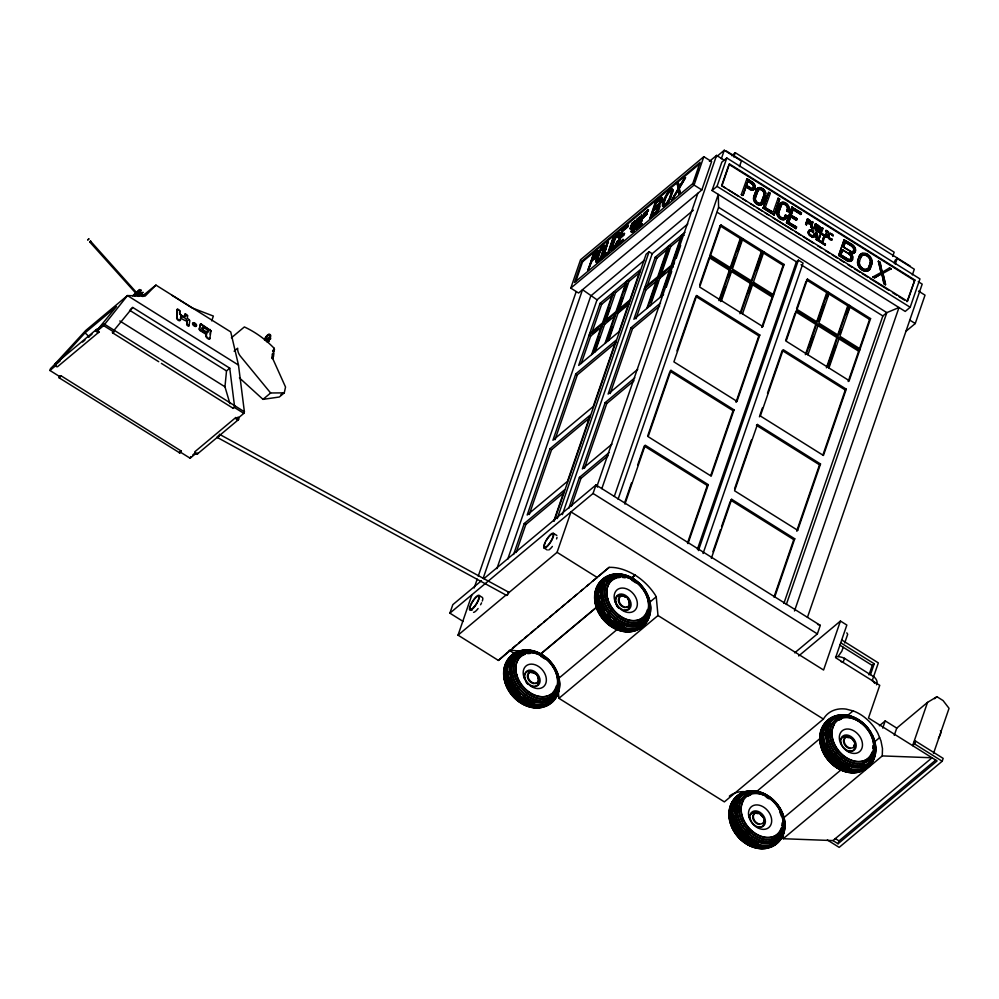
<?xml version="1.0" encoding="UTF-8"?>
<svg xmlns="http://www.w3.org/2000/svg" width="999" height="999" viewBox="0 0 999 999"><rect width="100%" height="100%" fill="white"/><g stroke="black" fill="none" stroke-linecap="round" stroke-linejoin="round"><path stroke-width="1.5" d="M210.252 334.278L210.314 330.544M210.976 330.756L200.649 323.651L199.276 329.195A1.486 0.699 40.8 0 0 200.125 330.569L206.081 334.328L206.056 336.513A2.348 1.099 40.8 0 0 207.817 338.636A2.348 1.099 40.8 0 0 209.765 338.836L210.976 330.756L210.564 331.231M819.305 230.544L817.157 228.359L816.47 230.344L818.905 231.219M180.931 316.795L180.17 320.254A2.135 1.011 40.8 0 1 178.322 320.329A2.135 1.011 40.8 0 1 176.686 318.094L177.298 309.265A1.823 0.862 40.8 0 1 179.857 310.876C177.697 314.061 186.463 320.005 185.065 314.136A1.773 0.837 40.8 0 1 186.376 314.435A1.773 0.837 40.8 0 1 187.575 315.709L187.362 318.269L189.86 320.542L188.961 325.761A1.399 0.662 40.8 0 1 187.75 325.811A1.399 0.662 40.8 0 1 186.688 324.338L187.013 321.328C186.838 315.459 172.54 315.459 187.013 321.328M180.582 319.78A2.135 1.011 40.8 0 1 178.734 319.855A2.135 1.011 40.8 0 1 177.098 317.62L177.298 309.265M811.5 226.099L811.737 227.385L813.486 228.134M798.676 655.956L840.434 621.041L846.84 625.049L835.589 657.704L879.744 685.339L868.493 717.994L937.087 760.938L838.049 843.755L832.979 840.584L783.228 838.723L783.391 832.866M783.228 838.723L882.267 755.918L882.479 748.588L880.968 740.883L877.821 733.229A36.563 26.873 50.1 0 0 853.496 711.013L846.178 709.115A36.563 26.873 50.1 0 0 823.413 719.068L724.362 801.885L558.941 698.326L558.141 689.685M808.154 232.717L808.328 231.955M809.178 232.342L809.627 234.64L811.65 235.564M112.45 332.742C113.474 334.84 115.647 326.948 113.561 331.805L112.45 332.742L158.729 361.713M144.068 294.817A67.807 2.198 -41.9 0 1 146.154 293.057L148.127 291.421A67.807 2.198 -41.9 0 1 155.956 285.115L230.732 331.918L238.486 365.072L244.38 411.763L243.831 413.361L233.903 407.142C230.582 410.589 236.351 406.331 234.453 405.544L229.733 368.156L132.767 307.455L130.632 309.29M229.945 403.696L224.962 386.8L226.523 370.916L229.733 368.156M184.815 316.546L184.353 317.058L185.065 314.136M199.276 329.195L200.362 324.163M202.685 327.585C204.083 325.549 209.528 329.832 207.517 332.467C210.564 328.746 194.892 324.138 205.294 332.168M207.517 332.467L202.997 329.907L203.184 326.985M186.688 324.338L187.425 320.854M640.322 216.758L637.986 219.83M640.471 216.758L638.236 218.057L636.575 223.576L638.436 218.182C642.182 213.749 638.873 220.904 639.847 217.932M810.726 225.487L810.751 227.048M206.056 336.513L206.681 334.19L205.894 334.178M179.62 314.21L179.857 310.876M272.327 353.833L272.165 354.982L273.838 354.208L273.514 352.834M239.41 377.859L262.999 399.363L279.295 397.015L284.265 392.869L285.539 387.05L272.739 358.604L274.126 348.226A81.131 59.64 50.1 0 0 244.368 326.948L231.393 337.799M635.938 228.871L637.062 224.101L636.675 228.559C635.152 230.045 636.788 225.786 636.138 228.996M636.675 225.225L635.027 228.134L636.188 227.16L636.488 225.1L636.388 227.285L633.304 231.081L636.313 227.772M633.354 222.964L631.505 225.649L633.341 222.839M634.103 224.812L635.476 220.642L634.777 220.941C629.957 231.943 639.647 220.429 637.012 219.081L634.078 224.937L635.289 220.529M820.067 231.331L819.542 229.183L820.154 230.806M629.77 605.506A8.516 6.256 50.1 0 0 628.958 601.56A8.504 6.256 50.1 0 1 629.782 605.519L628.658 608.778A8.504 6.256 50.1 0 1 624.1 610.589A8.516 6.256 50.1 0 0 628.646 608.778M264.835 339.96L265.11 338.673M808.203 232.055L808.503 231.281M827.784 235.677L828.346 234.303M828.084 234.902L828.271 238.112L831.78 240.047L832.067 239.186L828.958 237.899L829.108 234.94M267.882 335.252L267.22 335.801A5.37 4.371 -82.4 0 0 264.96 339.473L264.498 340.11M809.315 231.793L809.065 233.429M828.908 235.414L829.083 237.799L831.23 239.186M810.601 225.599L810.876 224.937M59.678 376.086L59.141 377.822L179.957 453.034L181.331 451.098L61.001 375.761L59.878 376.698L49.95 370.479L50.499 368.881L85.714 330.494L127.472 295.579L145.18 296.054L155.956 285.115M56.281 363.449A1.836 1.349 50.1 0 0 55.42 365.684A1.836 1.349 50.1 0 0 58.042 366.283L99.051 331.993L97.303 330.894L97.852 329.295L116.496 306.543L85.04 332.842L56.843 363.586M97.303 330.894L103.634 325.599L127.472 295.579L238.486 365.072M211.713 320.866L213.361 316.059L192.033 307.879L172.178 295.442M181.331 451.098L180.22 452.023L190.147 458.241L190.697 456.643M235.739 417.557L237.5 418.656L238.049 417.058A1.836 1.349 50.1 0 1 238.761 419.243A1.836 1.349 50.1 0 1 236.925 419.642A1.836 1.349 50.1 0 1 235.739 417.557L194.73 451.848A1.836 1.349 50.1 0 0 196.204 454.058A1.836 1.349 50.1 0 0 197.864 453.009M463.086 621.428L449.887 613.161L452.822 604.657L481.456 580.719M570.779 288.124L580.544 259.765L703.82 156.693L711.613 161.563L701.847 189.935L578.571 293.007L570.779 288.124L694.055 185.052L703.82 156.693M581.818 261.226L574.487 282.505L692.794 183.591L700.124 162.313L581.818 261.226L582.592 261.713L699.7 163.799M575.749 281.568L582.592 261.713M474.163 587.999L477.21 579.145M478.221 576.198L576.198 291.658M823.413 719.068L657.991 615.521L656.243 596.79L655.044 594.68A50.112 36.838 50.1 0 0 635.127 575.137C627.272 570.566 618.356 566.995 609.128 567.37L498.401 660.426L458.029 635.152L471.94 594.717M597.627 251.248A4.783 1.311 -58 0 1 598.114 253.621A4.783 1.311 -58 0 1 594.58 258.766L592.095 260.839L588.174 270.18L593.156 254.333L597.027 251.673L593.156 254.333M588.174 270.18L593.056 255.994M587.787 269.942L591.708 260.602L594.193 258.516A4.783 1.311 -58 0 0 597.902 252.897A4.783 1.311 -58 0 0 596.64 251.423M592.195 259.178L593.656 254.92L596.54 253.084A2.872 0.787 -58 0 1 597.29 253.971A2.872 0.787 -58 0 1 595.067 257.342L592.195 259.178L594.68 257.105A2.872 0.787 -58 0 0 596.903 253.721A2.872 0.787 -58 0 0 596.141 252.847M592.582 259.415L594.055 255.17L596.54 253.084M483.129 578.409L582.542 289.685L597.027 299.825L644.48 260.152M596.203 259.865L598.651 252.772A5.732 1.573 -58 0 1 603.096 246.029A5.732 1.573 -58 0 1 604.62 247.789L602.559 255.12A5.732 1.573 -58 0 1 598.114 261.863A5.732 1.573 -58 0 1 596.603 260.102L596.203 259.865A5.732 1.573 -58 0 0 597.727 261.626A5.732 1.573 -58 0 0 602.172 254.87L604.62 247.789M596.603 260.102L598.651 252.772M597.202 259.028L599.65 251.935A3.821 1.049 -58 0 1 602.609 247.44A3.821 1.049 -58 0 1 603.621 248.614L601.573 255.956A3.821 1.049 -58 0 1 598.601 260.452A3.821 1.049 -58 0 1 597.589 259.278L597.202 259.028A3.821 1.049 -58 0 0 598.214 260.202A3.821 1.049 -58 0 0 601.173 255.707L603.621 248.614M597.589 259.278L600.037 252.185A3.821 1.049 -58 0 1 603.858 247.24M603.184 256.056L607.167 252.722L607.067 254.383L601.698 258.304L607.08 242.695L608.066 241.87L603.571 256.293L608.066 241.87M602.097 258.541L607.467 242.944L608.453 242.108M496.89 568.656L590.796 295.929L693.406 210.14M601.698 258.304L606.668 254.146L607.167 252.722M607.667 253.309L613.036 237.712L614.035 236.875L609.053 252.722L607.667 253.309L608.666 252.485L614.035 236.875M608.054 253.559L613.423 237.949L614.422 237.125M617.569 240.984L617.082 242.407A5.732 1.573 -58 0 1 612.637 249.151A5.732 1.573 -58 0 1 611.126 247.39L613.561 240.309A5.732 1.573 -58 0 1 618.006 233.554A5.732 1.573 -58 0 1 619.53 235.314L618.431 237.812L618.531 236.151A3.821 1.049 -58 0 0 617.519 234.977A3.821 1.049 -58 0 0 614.56 239.473L612.112 246.566A3.821 1.049 -58 0 0 613.124 247.74A3.821 1.049 -58 0 0 616.096 243.244L617.569 240.984L617.469 242.657A5.732 1.573 -58 0 1 613.848 248.614A5.732 1.573 -58 0 1 611.176 249.438M611.238 248.651A5.732 1.573 -58 0 1 611.513 247.64L613.948 240.547A5.732 1.573 -58 0 1 618.393 233.803A5.732 1.573 -58 0 1 619.917 235.564M612.399 248.326A3.821 1.049 -58 0 1 612.499 246.803L614.947 239.71A3.821 1.049 -58 0 1 618.768 234.765M507.692 559.29L597.027 299.825M613.036 248.314A3.821 1.049 -58 0 0 616.483 243.481L617.969 241.234M618.431 237.812L618.918 236.388A3.821 1.049 -58 0 0 619.143 235.19M618.044 237.562L619.53 235.314M623.463 239.673L618.481 243.831L620.441 238.149L624.163 235.04L624.263 233.379L620.054 237.912L618.094 243.581L623.064 239.423L622.964 241.084L616.62 245.829L621.99 230.232L628.346 225.487L627.847 226.91L622.877 231.056L620.928 236.738L622.489 230.819L627.459 226.661L627.946 225.237M617.007 246.079L622.377 230.469L628.346 225.487M513.598 554.482L524.25 523.538L564.51 489.872L553.858 520.816M550.012 448.726L527.172 515.034L567.444 481.368L590.272 415.06L550.012 448.726L551.573 449.7L589.46 418.019M575.774 373.913L552.934 440.222L593.206 406.556L616.033 340.247L575.774 373.913L577.322 374.887L616.408 342.207M600.062 303.346L578.696 365.397L618.968 331.743L640.334 269.68L600.062 303.346L601.623 304.32L613.374 294.505M616.62 245.829L622.577 240.846L623.064 239.423M516.171 552.509L525.811 524.512L563.698 492.832M529.245 514.535L551.573 449.7M555.007 439.722L577.322 374.887M581.256 363.486L590.696 336.064L602.447 326.236M592.182 331.755L601.623 304.32M630.107 228.696L631.955 223.301L633.778 222.015L633.466 224.176L630.107 228.696L630.806 228.396M630.294 228.821L632.155 223.426L633.978 222.14M635.476 220.642L634.977 221.066C630.731 230.931 637.712 221.94 637.512 218.656M637.712 218.781L635.514 223.788L633.965 224.937M634.74 227.048C632.667 226.386 629.607 234.178 632.417 231.868C636.026 227.547 629.507 234.79 632.242 229.383C640.896 217.969 626.148 238.137 633.628 229.945M635.177 226.224L634.877 227.085M634.977 226.099C630.856 226.96 630.069 236.825 633.865 230.032M591.62 354.595L602.06 324.275L589.135 335.09L590.696 336.064M612.986 292.545L602.547 322.864L589.622 333.666M638.935 219.755L636.375 223.451M638.186 219.942L639.847 217.532M592.619 353.771L603.059 323.451L615.484 313.062L605.044 343.369M639.273 218.906L639.135 220.954L636.575 223.576M639.46 219.018L637.462 222.54M640.334 225.037L641.783 220.155L639.223 226.423L636.838 228.134L638.686 222.74C641.246 221.079 634.952 230.744 639.248 225.662L641.808 224.263C642.27 222.065 638.124 227.397 642.032 223.614M643.556 213.998L644.23 213.724L642.557 217.894L639.635 221.004L641.308 215.497C643.531 212.962 637.112 227.747 641.808 215.072M594.68 351.236L599.65 336.8M606.093 318.057L609.577 307.954M637.025 228.259L639.198 222.315M639.635 221.004L641.995 215.197M595.167 351.848L604.62 324.425L614.785 315.921M605.606 321.566L615.546 292.695L625.711 284.191M636.838 228.134L639.248 225.662M642.057 218.544L641.833 219.181M639.61 226.086L641.97 220.28M641.882 218.843L642.07 218.294M643.743 214.123L645.404 212.35L643.743 213.449M640.147 224.912L641.783 220.155M645.217 212.225L642.557 217.894M645.404 212.35L643.543 217.745L642.082 218.968M643.543 217.07L643.543 217.745M639.422 225.974L641.833 223.501M644.792 216.358L647.24 213.786L644.58 216.371L645.516 212.712L648.363 209.84L645.192 215.609L647.015 213.699M648.264 210.839L648.363 209.84M626.41 281.318L615.971 311.638L603.546 322.028L613.985 291.708L615.546 292.695M606.043 342.545L616.483 312.225L629.407 301.423M658.878 205.607A5.257 1.449 -58 0 1 659.402 208.204A5.257 1.449 -58 0 1 655.531 213.861L649.924 217.982L655.294 202.385L660.901 198.264A5.257 1.449 -58 0 1 662.449 199.388A5.257 1.449 -58 0 1 658.965 205.344M608.091 340.022L612.574 327.023M619.018 308.279L622.502 298.177M624.987 290.959L627.472 283.741M650.312 218.232L655.681 202.622L660.901 198.264M651.398 215.734L653.109 210.777L657.729 207.48A3.347 0.924 -58 0 1 658.616 208.504A3.347 0.924 -58 0 1 656.018 212.45L651.398 215.734L655.631 212.2A3.347 0.924 -58 0 0 658.216 208.267A3.347 0.924 -58 0 0 657.342 207.243M654.083 207.929L655.794 202.972L660.414 199.675A3.347 0.924 -58 0 1 661.301 200.712A3.347 0.924 -58 0 1 658.703 204.645L654.083 207.929L658.316 204.395A3.347 0.924 -58 0 0 660.913 200.462A3.347 0.924 -58 0 0 660.027 199.438M608.591 340.634L618.031 313.199L628.608 304.358M619.018 310.339L628.958 281.468L639.535 272.627M651.798 215.984L653.496 211.014L657.729 207.48M654.482 208.179L656.181 203.209L660.414 199.675M672.227 192.258L670.766 196.516A7.642 2.098 -58 0 1 664.834 205.519A7.642 2.098 -58 0 1 662.812 203.172L664.273 198.913A7.642 2.098 -58 0 1 670.204 189.91A7.642 2.098 -58 0 1 672.227 192.258L671.153 196.766A7.642 2.098 -58 0 1 666.895 204.058A7.642 2.098 -58 0 1 662.986 206.443M666.171 195.879A7.642 2.098 -58 0 0 664.66 199.151L662.812 203.172M663.798 202.335L665.272 198.077A5.732 1.573 -58 0 1 669.717 191.333A5.732 1.573 -58 0 1 671.228 193.094L670.154 197.59A5.732 1.573 -58 0 1 665.709 204.345A5.732 1.573 -58 0 1 664.198 202.585L663.798 202.335A5.732 1.573 -58 0 0 665.322 204.096A5.732 1.573 -58 0 0 669.767 197.352L671.228 193.094M554.233 521.066L646.116 254.233L649.088 251.748L652.21 253.696L687.799 223.938M664.198 202.585L665.659 198.326A5.732 1.573 -58 0 1 668.855 192.857A5.732 1.573 -58 0 1 671.79 191.059M557.217 518.581L649.088 251.748M562.362 514.622L652.21 253.696M568.768 508.354L579.42 477.41L609.028 452.659M634.79 377.834L605.182 402.597L582.355 468.906L611.962 444.143M660.551 303.022L630.943 327.772L608.116 394.081L637.724 369.33M684.939 232.392L655.244 257.218L633.878 319.268L663.573 294.443M571.341 506.381L580.981 478.384L608.216 455.606M584.415 468.406L606.743 403.571L633.978 380.794M610.177 393.581L632.504 328.758L659.74 305.981M635.938 318.806L645.878 289.922L656.443 281.081M647.352 285.627L656.805 258.192L667.369 249.35M508.141 593.244L557.067 552.335L570.991 511.913L823.576 670.029L840.434 621.041M646.803 308.466L657.242 278.147L644.318 288.948L645.878 289.922M668.169 246.416L657.729 276.723L644.805 287.537M647.802 307.63L658.229 277.31L670.666 266.92L660.227 297.24M650.849 302.222L658.304 280.569M660.776 273.376L669.23 248.826M650.349 305.719L659.79 278.284L671.091 268.843M661.276 273.988L670.716 246.553L682.017 237.113M694.555 181.244L698.95 168.469M681.593 235.19L671.153 265.509L658.728 275.899L669.168 245.579L670.716 246.553M449.887 613.161L593.044 493.469L595.978 484.952L820.291 625.374L817.369 633.89L794.704 652.846M661.213 296.403L671.653 266.096L674 264.123M596.927 486.401L697.876 193.257M666.258 287.275L671.728 271.403M676.186 258.429L680.656 245.442M601.848 488.598L716.57 155.407L724.475 160.352M721.34 158.766L724.275 150.25L741.408 160.976L739.447 166.646M712.05 190.509L721.827 162.138L726.797 157.979L919.954 278.908L910.189 307.267L905.219 311.426L712.05 190.509L717.032 186.351L726.797 157.979M614.298 496.391L718.281 194.405L718.593 207.305L618.081 499.2M725.586 188.124L721.64 185.652L728.483 165.797M722.14 185.24L729.47 163.961L914.834 280.007L907.517 301.286L721.64 185.652M733.815 156.968L735.276 152.71L894.167 252.185L892.706 256.431M624.937 502.01L631.53 482.854M637.624 465.172L644.218 446.016L707.304 485.514L708.303 484.677L645.204 445.179L624.912 504.12M647.652 436.026L669.467 372.677M676.96 350.899L695.229 297.852M699.662 284.99L709.103 257.555L729.357 270.23L730.356 269.405L710.102 256.731M772.19 297.053L751.947 284.378L752.934 283.541L773.189 296.216L772.19 297.053L761.75 327.372L762.749 326.536L784.115 264.485L721.028 224.987L720.029 225.824L709.59 256.144L710.589 255.307L730.843 267.982L741.283 237.662L740.284 238.499L729.844 268.818M670.966 370.367L648.139 436.675L711.226 476.161L734.053 409.865L670.966 370.367L669.979 371.203L733.066 410.689L734.053 409.865M696.728 295.554L673.9 361.863L736.987 401.348L759.814 335.04L696.728 295.554L695.741 296.378L758.828 335.876L759.814 335.04M721.028 224.987L699.662 287.038L762.749 326.536M741.32 194.518L746.94 178.709L752.384 182.13A4.783 3.509 50.1 0 1 755.057 188.112A4.783 3.509 50.1 0 1 749.949 189.223L745.803 186.988L742.869 195.492L741.32 194.518L743.119 195.292L746.053 186.776L749.949 189.223M746.29 185.564L748.001 181.106L751.897 183.541A2.872 2.11 50.1 0 1 753.508 187.138A2.872 2.11 50.1 0 1 750.436 187.8L746.29 185.564L748.001 181.106M753.683 197.09L756.368 189.798A5.732 4.221 50.1 0 1 762.512 188.461A5.732 4.221 50.1 0 1 765.721 195.642L763.036 202.947A5.732 4.221 50.1 0 1 756.892 204.271A5.732 4.221 50.1 0 1 753.683 197.09L756.368 189.798M729.357 270.23L718.918 300.549L719.917 299.725L730.356 269.405M758.216 203.259A3.821 2.81 50.1 0 1 755.244 198.064L757.929 190.772A3.821 2.81 50.1 0 1 762.025 189.885A3.821 2.81 50.1 0 1 764.16 194.668L761.475 201.973A3.821 2.81 50.1 0 1 759.864 203.409M755.244 198.064L757.929 190.772M720.978 300.087L725.449 287.088M728.92 276.985L730.419 272.652M731.905 268.344L735.376 258.242M737.861 251.024L741.345 240.921M740.946 312.887L751.385 282.567L731.905 270.379L721.465 300.699L720.479 301.523M761.475 201.973L764.16 194.668M763.036 202.947L765.721 195.642M771.653 211.426L770.916 213.049L763.124 208.179L768.743 192.37L770.304 193.344L765.172 207.73L771.653 211.426L765.172 207.73M763.124 208.179L768.743 192.37M770.916 213.049L771.403 211.638M772.464 214.023L778.096 198.214L779.645 199.188L774.275 214.797L772.464 214.023L774.275 214.797M739.947 313.711L750.386 283.404L751.385 282.567M751.373 280.532L761.313 251.661L762.312 250.836L751.872 281.144L732.392 268.956L742.831 238.649L741.845 239.473L761.313 251.661M774.025 214.997L779.645 199.188M748.963 293.032L751.448 285.814M756.905 269.967L762.374 254.083M779.969 216.883A3.821 2.81 50.1 0 0 784.839 216.596L785.576 214.972L787.137 215.946L786.4 217.57A5.732 4.221 50.1 0 1 780.256 218.906A5.732 4.221 50.1 0 1 777.047 211.726L779.744 204.42A5.732 4.221 50.1 0 1 785.876 203.097A5.732 4.221 50.1 0 1 789.085 210.277L788.348 211.9L786.787 210.926L787.524 209.303A3.821 2.81 50.1 0 0 785.389 204.508A3.821 2.81 50.1 0 0 781.293 205.394L778.608 212.7A3.821 2.81 50.1 0 0 778.533 214.373M777.047 211.726L779.744 204.42M742.494 313.861L752.934 283.541M752.434 282.954L753.421 282.13L763.86 251.81L762.874 252.635L783.116 265.322L784.115 264.485M778.608 212.7L781.293 205.394M784.839 216.596L785.576 214.972M786.787 210.926L787.524 209.303M786.4 217.57L787.137 215.946M796.578 227.023L788.536 222.365L796.578 227.023L795.841 228.659L786.488 222.802L791.857 207.205L801.46 212.849L800.723 214.473L792.931 209.59L790.983 215.272L797.065 218.719L790.983 215.272M786.488 222.802L792.107 206.993M788.536 222.365L790.733 216.483L796.578 220.13L797.065 218.719M788.785 222.153L790.733 216.483M791.22 215.06L793.181 209.39L800.973 214.261M790.484 216.683L796.328 220.342L796.815 218.918M687.512 542.969L707.304 485.514M710.739 475.524L733.066 410.689M758.828 335.876L736.001 402.185L736.987 401.348M772.689 295.629L783.116 265.322M795.841 228.659L796.328 227.235M800.723 214.473L801.46 212.849M687.999 543.618L708.303 484.677M805.631 224.313L806.543 224.7L805.631 224.313L807.492 218.918L809.977 220.379M805.756 224.201L807.617 218.806M806.43 224.8L807.242 222.69L807.904 223.102M809.09 222.889L807.329 222.178L808.191 219.917L809.914 222.115M697.414 549.3L796.39 261.825L798.376 260.165L803.059 263.087L703.059 553.508M698.388 550.586L798.376 260.165M810.751 225.05L812.037 221.578L812.824 222.065L811.55 227.098M811.538 225.537L812.824 222.065L812.037 221.578M814.247 227.26L815.534 223.764L816.32 224.263L815.047 227.735M815.534 223.764L813.985 227.834M811.987 235.677L811.65 236.463M813.386 232.73L813.124 230.944L810.326 229.72M819.155 232.055L815.471 230.469L817.457 224.962L819.03 225.949M819.355 228.609L817.357 227.76L817.906 226.174L818.793 226.548M816.47 230.344L817.282 228.247M817.357 227.76L818.031 226.074M817.694 240.309L821.128 242.457L817.569 240.409L819.555 234.915L820.341 235.414L818.581 240.272L821.34 241.82L818.705 240.172M824.05 234.877L823.713 235.627L820.279 233.466L822.252 227.972L823.039 228.471L821.278 233.329L824.05 234.877L821.278 233.329M820.279 233.466L822.252 227.972M818.581 240.272L820.341 235.414M712.911 551.71L720.529 529.607M721.54 526.66L730.157 501.61M734.615 488.673L751.36 440.059M759.864 415.334L762.399 407.967M767.482 393.231L782.192 350.499L845.279 389.997L846.278 389.173L783.191 349.675L760.351 415.984L759.365 416.808M785.614 340.547L795.067 313.124M796.553 308.816L805.993 281.393M711.375 558.241L731.668 499.3L794.754 538.798L774.962 596.266M757.429 424.488L734.59 490.796L797.689 530.294L820.516 463.986L757.429 424.488L756.43 425.324L819.517 464.81L820.516 463.986M807.479 279.108L786.113 341.159L849.2 380.656L870.566 318.606L807.479 279.108L806.493 279.945L826.735 292.62L827.734 291.795L817.294 322.103L797.04 309.428M821.003 242.57L821.34 241.82M823.713 235.627L823.925 234.977M825.274 244.468L825.062 245.105L821.752 242.844L823.601 237.45L821.628 242.957L825.062 245.105L825.399 244.355L822.627 242.807L825.399 244.355M824.1 235.864L826.523 237.2L824.287 235.314M825.761 231.019L826.648 231.393L826.086 230.369L828.383 231.805L827.309 231.993L828.071 232.467M822.627 242.807L824.387 237.949L823.476 237.562M825.049 235.789L826.648 231.393M825.836 236.276L826.71 236.651L825.836 236.276L827.434 231.88M826.398 237.3L826.71 236.651M829.657 239.46L831.655 240.147L832.067 239.186M831.368 234.49C833.853 236.751 833.603 236.476 831.493 234.378L830.993 234.29M852.484 259.365A5.257 3.859 50.1 0 1 846.852 260.589L838.673 255.469L844.043 239.872L852.472 244.78A5.257 3.859 50.1 0 1 855.419 251.361A5.257 3.859 50.1 0 1 849.787 252.585L849.537 252.784A5.257 3.859 50.1 0 1 852.572 257.055M838.673 255.469L844.292 239.66M805.369 354.67L815.808 324.35L816.807 323.526L796.553 310.851L795.566 311.676L815.808 324.35M816.795 321.491L826.735 292.62M806.368 353.846L816.807 323.526M840.721 255.032L842.681 249.85L849.3 253.996A3.347 2.46 50.1 0 1 851.173 258.192A3.347 2.46 50.1 0 1 847.589 258.966L840.721 255.032L842.681 249.85M843.83 245.991L845.366 242.058L851.985 246.204A3.347 2.46 50.1 0 1 853.858 250.387A3.347 2.46 50.1 0 1 850.274 251.161L843.406 247.228L845.366 242.058M809.914 346.99L813.398 336.875M818.855 321.029L824.325 305.145M826.81 297.927L829.295 292.769L818.855 323.077L838.323 335.264L848.763 304.957L847.764 305.781L837.824 334.653M807.929 354.82L818.368 324.5L837.836 336.688L827.397 367.008M859.227 256.268L859.477 256.056A7.642 5.619 50.1 0 1 867.656 254.283A7.642 5.619 50.1 0 1 871.94 263.861L870.229 268.319A7.642 5.619 50.1 0 1 862.037 270.092A7.642 5.619 50.1 0 1 857.766 260.527L859.227 256.268A7.642 5.619 50.1 0 1 862.437 253.396M857.766 260.527L859.477 256.056M863.785 269.293A5.732 4.221 50.1 0 1 859.315 261.501L861.038 257.03A5.732 4.221 50.1 0 1 867.169 255.707A5.732 4.221 50.1 0 1 870.379 262.887L868.668 267.345A5.732 4.221 50.1 0 1 865.059 269.568M826.398 367.832L836.837 337.525L837.836 336.688M828.458 367.37L835.913 345.716M839.884 334.19L841.37 329.857M846.84 313.973L850.324 305.931L839.884 336.251L860.127 348.926M828.958 367.982L839.397 337.662L859.639 350.337L858.653 351.173L848.213 381.493L849.2 380.656M868.668 267.345L870.379 262.887M870.229 268.319L871.69 264.073A7.642 5.619 50.1 0 0 871.827 260.714M773.975 597.09L793.755 539.635L794.754 538.798M819.517 464.81L796.69 531.118L797.689 530.294M822.964 454.832L845.279 389.997M859.14 349.75L869.58 319.443L870.566 318.606M846.278 389.173L823.438 455.469L760.351 415.984M894.217 262.987L895.191 260.152L897.177 258.491L914.31 269.218L912.362 274.9M895.229 264.173L897.177 258.491M783.865 603.421L882.854 315.946L886.825 312.625L898.988 307.53L794.492 610.988M786.313 604.52L886.825 312.625L718.593 207.305M907.017 301.698L914.834 280.007M807.467 617.307L922.189 284.128L918.243 281.643M905.681 331.531L915.259 323.526L925.024 295.155L918.531 291.096M843.218 647.265L841.807 651.211L838.186 656.455M844.692 642.981L847.689 634.29L846.815 632.842M835.576 656.73A11.326 7.018 19 0 1 843.743 657.966L844.517 658.329L843.106 662.412L842.344 662.05A11.326 7.018 19 0 0 840.708 661.463M868.993 674.912L872.252 665.434L874.237 663.773L840.733 642.794M870.504 674.6L874.237 663.773M838.049 843.755L839.023 840.908L935.676 760.102M882.741 728.096L885.226 720.891L896.752 728.109L927.534 702.372L936.925 696.715L943.056 700.549L949.05 708.328L933.503 753.471M894.267 735.314L896.752 728.109M927.534 702.372L912.636 745.629L914.622 743.968L915.608 741.133L943.168 758.391L942.194 761.226L839.172 847.364L827.359 839.972M179.708 451.985L179.483 453.146M809.19 231.905L809.777 230.944M808.378 231.393L808.765 230.682M819.355 230.732L818.531 231.356M635.027 228.134L636.488 225.1M633.304 231.081L637.062 224.101M633.503 231.206L637.25 224.226M820.191 231.219L819.655 231.93M61.001 375.761L59.141 377.822M537.674 684.852L538.798 681.593A8.516 6.256 50.1 0 0 537.962 677.622M633.116 224.238L633.89 222.103M678.696 187.862L684.128 178.272L685.501 177.685L679.345 188.399L680.132 193.294L678.746 193.881L678.209 189.286L672.177 199.937L678.596 189.523L677.16 184.091C680.544 179.895 678.471 195.991 678.159 183.267M679.083 188.112L685.501 177.685M671.79 199.7L677.959 188.986M672.177 199.937L677.572 190.572M680.132 193.294L678.945 188.162L685.114 177.447M264.648 339.398L266.983 335.589L268.269 334.515L269.98 334.94L269.93 336.838L265.484 339.285M809.402 231.431L810.077 230.669M647.24 213.786C643.543 219.018 645.491 210.19 648.551 209.965M632.966 224.5L631.73 225.911M89.685 242.033L90.734 241.084L89.76 241.983L135.739 293.119C149.138 281.019 124.001 304.108 136.201 292.507M137.1 295.916L141.171 292.083M114.111 330.219L132.767 307.455M180.245 313.898L179.82 314.385L184.353 317.058M187.575 315.709L187.163 316.183A1.773 0.837 40.8 0 0 185.964 314.91A1.773 0.837 40.8 0 0 184.653 314.61M189.036 319.493L188.961 320.217M201.174 323.876L200.762 324.35L208.329 329.096M200.125 330.569L200.537 330.082A1.486 0.699 40.8 0 1 199.688 328.721M202.959 327.46L203.621 327.073M202.585 330.382L202.897 329.757M206.818 332.392L206.955 333.079M210.002 329.408L209.99 330.182M812.836 237.45L814.023 236.176L816.283 237.6L816.171 239.548L817.132 239.96L816.995 233.316L815.896 232.817L812.037 236.95L812.961 237.35L812.037 236.95M814.322 235.801L816.233 233.729C820.029 241.458 809.202 232.143 816.27 236.85M812.162 236.85L815.896 232.817M90.584 241.234L136.463 292.482M141.346 295.929L142.57 294.58M142.82 296.578L144.992 294.418L143.781 295.329M138.761 296.403L143.094 292.27L142.545 292.632M137.937 295.167L138.761 294.43M814.709 228.509L812.162 228.521M498.401 660.426L510.089 650.174L520.104 651.148M134.828 296.054L141.284 290.06L140.072 290.971M55.37 363.811L96.379 329.52M50.499 368.881L60.352 360.651M82.617 342.033L84.952 340.072M88.474 337.138L91.983 334.19M95.504 331.256L104.183 324.001L244.38 411.763M97.365 329.957L100.862 327.035M49.95 370.479L56.294 365.184M234.116 351.211L237.65 348.251A10.514 7.73 50.1 0 0 240.035 355.744L270.629 392.982L284.265 392.869M267.295 335.602L268.918 334.265A5.594 1.823 77 0 1 270.005 334.578L270.554 335.14A3.047 1.736 -35 0 1 268.394 338.736L268.394 338.736M272.789 350.374L274.463 349.588L274.126 348.226M272.64 351.523L273.826 350.537L273.664 351.685M272.015 356.144L273.689 355.357L273.526 356.518L271.865 357.292M271.703 358.441L272.889 357.455L272.739 358.604M192.807 454.882L194.917 453.121M190.147 458.241L196.491 452.947M237.5 418.656L243.831 413.361M197.465 453.921L238.474 419.642M262.999 399.363L270.629 392.982M280.869 394.817L283.192 392.869M678.346 189.236L677.547 184.34L678.546 183.504M632.255 223.501L633.528 222.964L631.493 226.386M709.415 161.388L716.57 155.407M637.1 222.415L638.96 219.53M640.172 219.83L641.857 218.419M620.541 236.488L624.263 233.379M639.447 220.891L643.743 217.195M620.928 236.738L624.662 233.616M716.62 156.656L724.275 150.25M639.385 222.44L638.686 222.74M637.749 227.198L639.435 225.786M603.571 256.293L607.554 252.972M649.924 217.982L655.144 213.624A5.257 1.449 -58 0 0 659.215 207.43A5.257 1.449 -58 0 0 657.829 205.819A5.257 1.449 -58 0 0 661.9 199.638A5.257 1.449 -58 0 0 660.514 198.014M678.746 193.881L679.745 193.044M731.693 155.707L735.276 152.71M729.47 163.961L728.97 164.385L914.347 280.432M746.94 178.709L752.135 182.33A4.783 3.509 50.1 0 1 754.532 185.102M752.572 188.212A2.872 2.11 50.1 0 0 751.648 183.754L751.897 183.541M629.894 300L616.97 310.814L627.409 280.494L628.958 281.468M674.5 262.712L672.14 264.673L682.579 234.353L684.14 235.339M592.357 333.666L598.239 328.746M607.367 321.116L610.751 318.281M618.531 311.788L627.921 303.921M660.277 276.873L664.797 273.089M770.304 193.344L768.493 192.57M778.096 198.214L779.395 199.4M789.085 210.277L788.835 210.477A5.732 4.221 50.1 0 0 785.626 203.297A5.732 4.221 50.1 0 0 779.495 204.633M731.905 270.379L730.918 271.204L750.386 283.404M808.191 219.917L809.914 221.84M807.329 222.178L808.428 222.665M807.242 222.69L809.003 223.614M816.32 224.263L815.409 223.876M817.457 224.962L820.703 227.947M813.798 231.756L811.413 229.945M815.471 230.469L818.73 232.043M813.323 232.68L811.026 230.557M816.233 233.729L816.146 236.95M816.995 233.316L817.007 240.06M823.039 228.471L822.127 228.072M814.023 236.176L816.283 237.6M816.171 239.548L817.132 239.96M828.383 231.805L825.961 230.469M844.043 239.872L852.472 244.78M845.117 242.257L851.985 246.204M842.432 250.062L849.3 253.996M846.852 260.589L847.102 260.377A5.257 3.859 50.1 0 0 852.721 259.166A5.257 3.859 50.1 0 0 849.787 252.585M861.038 257.03L860.788 257.243A5.732 4.221 50.1 0 1 866.92 255.919A5.732 4.221 50.1 0 1 870.129 263.099M859.315 261.501L859.565 261.288A5.732 4.221 50.1 0 0 862.774 268.469A5.732 4.221 50.1 0 0 868.918 267.145M483.841 578.721L595.978 484.952L597.602 487.15M878.321 261.326L880.119 262.088L882.105 272.315L879.869 262.3L878.321 261.326L881.081 272.54L878.571 261.114M881.618 273.738L874.5 277.897L872.939 276.923L874.749 277.685L881.867 273.526L884.103 283.541L885.401 284.727L883.853 283.753L881.867 273.526M818.368 324.5L817.369 325.324L836.837 337.525M885.401 284.727L882.891 273.301L885.651 284.515M889.472 267.944L891.033 268.918L889.472 267.944L882.105 272.315M458.029 635.152L505.756 595.242M839.397 337.662L838.398 338.499L858.653 351.173M512.475 648.189L516.058 645.192M518.444 643.194L522.027 640.197M524.413 638.211L527.984 635.214M530.369 633.216L535.152 629.233M537.537 627.235L541.108 624.238M543.506 622.24L547.077 619.255M549.462 617.257L553.046 614.26M555.432 612.262L559.015 609.278M561.401 607.28L564.984 604.283M567.37 602.285L570.941 599.3M573.339 597.302L576.91 594.305M580.494 591.308L582.879 589.323M586.463 586.326L588.848 584.328M592.432 581.331L596.003 578.346M598.389 576.348L609.128 567.37M539.51 654.882L596.79 606.992M631.393 578.059L635.077 575.124M539.635 654.944L596.915 607.055M631.518 578.121L635.102 575.137M731.668 499.3L730.669 500.137L793.755 539.635M558.391 678.608L618.056 628.721M649.075 602.772L656.243 596.79M558.941 698.326L657.991 615.521M756.393 791.72L820.828 737.836M847.09 715.883L853.046 710.901M879.37 725.786L885.226 720.891M784.165 817.432L841.433 769.542M874.849 741.608L879.62 737.612M934.54 698.713L936.925 696.715M913.61 742.794L915.608 741.133M832.979 840.584L932.03 757.766L882.267 755.918M808.978 230.332L809.952 229.695M267.32 335.614L266.708 336.076A5.594 4.558 -82.4 0 0 265.397 337.937M820.591 228.846L819.842 229.27M872.939 276.923L881.33 272.327M882.641 273.514L891.033 268.918M829.545 234.39L830.731 234.078M809.365 229.995L810.976 229.658M828.945 233.616L830.032 233.229M809.327 223.788L810.164 223.539M829.869 234.228L831.118 234.191M829.407 233.416L831.717 233.778L833.266 235.477M812.424 235.527L811.525 235.677M809.864 223.651L808.378 223.539M814.035 228.921L811.688 228.197M809.365 222.877L808.666 222.927M810.651 230.532L813.436 232.58M648.114 210.801L645.716 212.837L644.642 216.396M811.775 236.351L810.664 236.164M830.431 233.391L832.929 235.052M813.186 228.109L811.862 227.285M818.368 231.219L816.595 230.245M811.3 236.239L810.064 235.839M817.532 624.363L820.291 625.374M811.076 235.439L809.302 233.766M508.516 592.107L219.33 434.228A1.911 0.649 -61.4 0 1 218.294 437.1A1.911 0.649 -61.4 0 1 217.47 436.263M217.395 437.5L506.58 595.379M818.943 228.521L817.482 227.647M726.373 151.024L910.189 266.096M791.857 207.205L801.21 213.049M747.751 181.319L751.648 183.754M807.492 218.918L810.751 222.003M817.906 226.174L819.842 227.834M817.157 228.359L819.305 230.282M746.54 185.364L750.436 187.8M787.037 210.714L788.598 211.688M843.656 247.015L850.274 251.161M820.404 233.366L823.838 235.514M785.326 215.185L786.887 216.159M840.971 254.82L847.589 258.966M763.373 207.967L771.166 212.837M786.737 222.59L796.078 228.446M838.923 255.257L847.102 260.377M728.221 189.773L738.736 196.353M742.682 198.826L746.628 201.298M750.574 203.759L754.507 206.231M757.142 207.879L762.399 211.176M765.034 212.812L768.968 215.285M772.914 217.757L792.644 230.095M795.266 231.743L800.524 235.04M803.159 236.688L813.673 243.269M817.619 245.742L821.565 248.202M825.511 250.674L829.445 253.147M832.08 254.795L837.337 258.079M839.972 259.728L843.918 262.2M847.851 264.66L851.797 267.133M854.432 268.781L859.689 272.078M862.312 273.714L867.582 277.01M870.204 278.659L888.611 290.185M892.557 292.645L896.503 295.117M899.125 296.765L904.382 300.05M717.032 186.351L910.189 307.267M692.794 183.591L693.568 184.078M694.055 185.052L701.847 189.935M910.064 320.279L915.259 323.526M717.245 212.287L796.39 261.825M801.061 264.747L882.854 315.946M720.029 225.824L740.284 238.499M828.296 293.594L847.764 305.781M849.325 306.755L869.58 319.443M753.421 282.13L773.676 294.805M671.653 266.096L673.214 267.07M655.244 257.218L656.805 258.192M658.229 277.31L659.79 278.284M616.483 312.225L618.031 313.199M630.943 327.772L632.504 328.758M603.059 323.451L604.62 324.425M605.182 402.597L606.743 403.571M841.707 639.959L878.333 662.886L872.227 680.631L872.826 681.131A11.326 7.018 19 0 1 874.687 683.353M579.42 477.41L580.981 478.384M839.859 645.154L872.252 665.434M593.044 493.469L817.369 633.89M844.517 658.329L874.237 677.06A11.326 7.018 19 0 1 876.51 684.79M914.622 743.968L942.194 761.226M553.533 533.391A8.729 2.398 -58 0 1 547.764 545.929A8.729 2.398 -58 0 1 544.942 542.644A8.729 2.398 -58 0 1 553.533 533.391L556.83 535.452M524.25 523.538L525.811 524.512M557.067 552.335L597.452 577.622M200.537 330.082L206.306 333.703M543.956 547.927L547.252 549.987M129.558 310.214L226.523 370.916M119.793 320.966L224.962 386.8M103.634 325.599L113.561 331.805M161.376 363.374L232.779 408.079M479.245 595.504A8.729 2.398 -58 0 1 473.476 608.041A8.729 2.398 -58 0 1 470.654 604.757A8.729 2.398 -58 0 1 479.245 595.504L482.542 597.564M835.226 838.536L839.023 840.908M509.265 650.337L514.547 653.646M810.189 235.739L808.691 234.49L808.278 232.617M819.842 226.686L820.591 227.597M811.8 228.084L810.676 225.986M85.04 332.842L89.211 336.775M829.232 238.961L827.859 236.239M809.652 235.339L808.353 233.242M267.894 338.886L267.907 338.948A5.557 2.672 -3.4 0 0 265.484 339.747M810.751 221.466L810.776 222.44M678.596 189.523L679.145 194.118M507.904 592.245A1.911 0.649 -61.4 0 1 508.591 592.807A1.911 0.649 -61.4 0 1 507.38 595.079A1.911 0.649 -61.4 0 1 506.481 594.917M99.051 331.993A1.836 1.349 50.1 0 1 97.103 332.118A1.836 1.349 50.1 0 1 96.141 329.957A1.836 1.349 50.1 0 1 97.852 329.295M194.33 323.501A2.235 1.049 40.8 0 1 196.104 326.223A2.235 1.049 40.8 0 1 193.219 325.162A2.235 1.049 40.8 0 1 193.419 323.164M176.885 309.752A1.823 0.862 40.8 0 1 178.459 310.239M210.19 338.349A2.348 1.099 40.8 0 1 208.229 338.162A2.348 1.099 40.8 0 1 206.468 336.026M189.373 325.287A1.399 0.662 40.8 0 1 188.162 325.324A1.399 0.662 40.8 0 1 187.1 323.863M269.106 337.2A1.336 0.987 50.1 0 1 270.167 339.223A1.336 0.987 50.1 0 1 268.182 338.673M270.042 337.212A1.336 0.987 50.1 0 1 270.242 339.185A1.336 0.987 50.1 0 1 268.419 338.062M671.952 191.546A5.732 1.573 -58 0 1 671.628 193.331M603.483 246.266A5.732 1.573 -58 0 1 605.332 246.241M605.282 247.015A5.732 1.573 -58 0 1 605.007 248.027M599.525 251.835A5.732 1.573 -58 0 1 602.659 247.053M669.492 191.209A7.642 2.098 -58 0 1 672.614 192.507M667.207 194.168A7.642 2.098 -58 0 1 668.343 192.582M662.749 205.806A7.642 2.098 -58 0 1 662.824 204.77M785.089 216.383A3.821 2.81 50.1 0 1 780.993 217.27A3.821 2.81 50.1 0 1 778.858 212.487M754.907 186.214A4.783 3.509 50.1 0 1 749.7 189.423M763.273 202.735A5.732 4.221 50.1 0 1 757.142 204.071A5.732 4.221 50.1 0 1 753.933 196.89M786.65 217.37A5.732 4.221 50.1 0 1 780.506 218.694A5.732 4.221 50.1 0 1 777.297 211.513M849.05 254.208A3.347 2.46 50.1 0 1 850.923 258.391A3.347 2.46 50.1 0 1 847.339 259.166M761.725 201.761A3.821 2.81 50.1 0 1 757.629 202.647A3.821 2.81 50.1 0 1 755.494 197.864M750.811 188.312A2.872 2.11 50.1 0 1 750.187 188.012M756.131 189.997A5.732 4.221 50.1 0 1 761.001 188.062M762.262 188.674A5.732 4.221 50.1 0 1 765.584 193.331M854.857 248.027A5.257 3.859 50.1 0 1 854.32 252.859A5.257 3.859 50.1 0 1 849.537 252.784M852.222 244.992A5.257 3.859 50.1 0 1 854.182 246.853M870.479 268.119A7.642 5.619 50.1 0 1 862.287 269.892A7.642 5.619 50.1 0 1 858.016 260.314M781.056 205.607A3.821 2.81 50.1 0 1 785.139 204.72A3.821 2.81 50.1 0 1 787.274 209.503M779.32 216.134A3.821 2.81 50.1 0 1 778.833 215.272M757.679 190.971A3.821 2.81 50.1 0 1 761.775 190.097A3.821 2.81 50.1 0 1 763.91 194.88M865.733 253.684A7.642 5.619 50.1 0 1 867.407 254.495M868.955 255.694A7.642 5.619 50.1 0 1 870.266 257.205M851.735 246.403A3.347 2.46 50.1 0 1 853.608 250.599A3.347 2.46 50.1 0 1 850.024 251.373M729.345 796.128A36.563 26.873 50.1 0 1 745.691 791.757M940.409 730.681A8.254 2.273 -58 0 1 938.411 738.448M872.564 760.564A31.069 22.84 50.1 0 1 830.956 759.852A31.069 22.84 50.1 0 1 833.441 717.02M834.64 716.695A31.069 22.84 50.1 0 1 837.15 716.233M874.362 757.13A30.957 22.752 50.1 0 1 845.816 768.755A30.957 22.752 50.1 0 1 822.177 735.364A30.957 22.752 50.1 0 1 844.954 715.609M875.037 750.411A30.957 22.752 50.1 0 1 874.849 754.532M842.269 746.353A13.586 9.99 50.1 0 1 848.163 729.008A13.586 9.99 50.1 0 1 862.112 747.664A13.586 9.99 50.1 0 1 842.969 747.302M850.211 748.513A6.431 4.733 50.1 0 1 844.517 744.53A6.431 4.733 50.1 0 1 844.367 738.336M845.291 737.512A6.431 4.733 50.1 0 1 849.237 737.274M850.661 737.961A6.431 4.733 50.1 0 1 853.883 741.683M854.507 744.667A6.431 4.733 50.1 0 1 853.658 747.14M872.015 752.072A24.051 17.682 50.1 0 1 844.517 756.705A24.051 17.682 50.1 0 1 834.227 724.637M838.623 720.341A24.051 17.682 50.1 0 1 841.483 719.055M872.889 745.654A24.051 17.682 50.1 0 1 872.801 748.338M847.252 737.424A6.431 4.733 50.1 0 1 848.688 737.737M853.945 745.142A6.431 4.733 50.1 0 1 853.695 746.49M871.128 762.324A29.97 22.028 50.1 0 1 831.056 756.618A29.97 22.028 50.1 0 1 834.989 717.095M875.648 749.375A30.407 22.353 50.1 0 1 850.586 768.631A30.407 22.353 50.1 0 1 823.75 735.052A30.407 22.353 50.1 0 1 848.813 715.784M850.174 716.196A30.407 22.353 50.1 0 1 855.569 718.543M858.166 720.104A30.407 22.353 50.1 0 1 861.912 722.901M869.754 731.805A30.407 22.353 50.1 0 1 871.116 734.053M871.727 735.202A30.407 22.353 50.1 0 1 875.574 747.989M872.027 734.577A29.421 21.628 50.1 0 1 851.997 767.057A29.421 21.628 50.1 0 1 828.134 723.239A29.421 21.628 50.1 0 1 871.303 733.254M838.074 767.594A25.375 18.644 50.1 0 1 833.778 764.772M832.766 763.96A25.375 18.644 50.1 0 1 828.171 759.215M826.598 757.08A25.375 18.644 50.1 0 1 825.199 754.844M874.212 754.532A28.584 21.004 50.1 0 1 833.765 754.407A28.584 21.004 50.1 0 1 843.318 715.858M847.052 716.196A28.584 21.004 50.1 0 1 849.6 716.758M863.586 764.747A27.348 20.105 50.1 0 1 859.477 765.521M858.041 765.559A27.348 20.105 50.1 0 1 828.471 728.558M828.858 727.197A27.348 20.105 50.1 0 1 830.606 723.476M835.226 718.818A27.348 20.105 50.1 0 1 838.86 717.132M873.988 753.308A27.348 20.105 50.1 0 1 871.84 758.391M849.063 767.582A29.471 21.666 50.1 0 1 845.117 765.971M843.83 765.309A29.471 21.666 50.1 0 1 828.159 749.163M827.497 747.814A29.471 21.666 50.1 0 1 825.861 743.668M824.362 735.426A29.471 21.666 50.1 0 1 824.412 732.791M824.999 729.033A29.471 21.666 50.1 0 1 826.585 724.812M854.744 744.492A8.504 6.256 50.1 0 1 847.352 751.111A8.516 6.269 50.1 0 0 852.572 750.798M841.707 767.457A30.07 22.103 50.1 0 1 837.874 765.034M833.516 761.388A30.07 22.103 50.1 0 1 829.982 757.517M870.179 763.236A30.07 22.103 50.1 0 1 866.283 767.519M859.952 770.778A29.758 21.866 50.1 0 1 857.017 771.453M853.908 771.678A29.758 21.866 50.1 0 1 821.49 732.642M821.752 731.418A29.758 21.866 50.1 0 1 822.714 728.508M857.367 771.678A28.746 21.129 50.1 0 1 830.107 762.362A28.746 21.129 50.1 0 1 820.466 733.666M820.878 732.23A28.746 21.129 50.1 0 1 822.714 728.308M844.267 770.329A27.972 20.554 50.1 0 1 840.521 768.793M839.31 768.169A27.972 20.554 50.1 0 1 835.726 765.921M827.509 757.766A27.972 20.554 50.1 0 1 825.112 754.108M823.8 751.573A27.972 20.554 50.1 0 1 822.239 747.639M862.824 770.079A29.933 22.003 50.1 0 1 860.226 771.415M858.853 771.927A29.933 22.003 50.1 0 1 826.685 757.729A29.933 22.003 50.1 0 1 824.525 724.45M869.53 764.61A30.719 22.577 50.1 0 1 831.118 761.775A30.719 22.577 50.1 0 1 827.197 721.003M847.389 771.603A27.198 19.992 50.1 0 1 844.367 770.966M843.156 770.604A27.198 19.992 50.1 0 1 820.454 737.899M783.566 833.054A30.957 22.752 50.1 0 1 755.019 844.679A30.957 22.752 50.1 0 1 731.368 811.288A30.957 22.752 50.1 0 1 754.158 791.52M784.227 826.335A30.957 22.752 50.1 0 1 783.84 831.78M759.402 824.437A6.431 4.733 50.1 0 1 753.708 820.454A6.431 4.733 50.1 0 1 753.571 814.247M754.482 813.436A6.431 4.733 50.1 0 1 758.441 813.198M759.852 813.885A6.431 4.733 50.1 0 1 763.074 817.607M781.218 827.996A24.051 17.682 50.1 0 1 753.708 832.629A24.051 17.682 50.1 0 1 743.418 800.561M747.814 796.265A24.051 17.682 50.1 0 1 750.674 794.979M766.183 797.19A24.051 17.682 50.1 0 1 768.755 798.775M779.645 811.737A24.051 17.682 50.1 0 1 781.193 815.971M782.08 822.926A24.051 17.682 50.1 0 1 781.817 825.549M756.455 813.348A6.431 4.733 50.1 0 1 757.879 813.661M780.319 838.248A29.97 22.028 50.1 0 1 740.247 832.542A29.97 22.028 50.1 0 1 744.18 793.019M742.357 822.277A25.824 18.981 50.1 0 1 759.939 793.768A25.824 18.981 50.1 0 1 780.881 832.229A25.824 18.981 50.1 0 1 742.981 823.438M783.728 818.206A30.407 22.353 50.1 0 1 764.272 845.404A30.407 22.353 50.1 0 1 733.116 813.311A30.407 22.353 50.1 0 1 758.016 791.707M759.365 792.12A30.407 22.353 50.1 0 1 764.759 794.467M767.369 796.028A30.407 22.353 50.1 0 1 771.103 798.825M778.945 807.729A30.407 22.353 50.1 0 1 780.306 809.977M781.618 812.512A30.407 22.353 50.1 0 1 783.303 816.782M782.18 835.276A31.069 22.84 50.1 0 1 740.696 836.375A31.069 22.84 50.1 0 1 742.644 792.944M747.264 843.518A25.375 18.644 50.1 0 1 738.211 836.151M784.015 824.25A28.584 21.004 50.1 0 1 763.099 842.956A28.584 21.004 50.1 0 1 735.988 816.333A28.584 21.004 50.1 0 1 750.998 791.832M756.255 792.12A28.584 21.004 50.1 0 1 758.79 792.682M778.721 840.534A30.719 22.577 50.1 0 1 738.286 835.451A30.719 22.577 50.1 0 1 740.259 794.704M776.41 838.973A27.348 20.105 50.1 0 1 774.05 840.209M772.776 840.659A27.348 20.105 50.1 0 1 768.668 841.433M767.232 841.483A27.348 20.105 50.1 0 1 737.662 804.482M738.061 803.121A27.348 20.105 50.1 0 1 739.809 799.4M744.43 794.742A27.348 20.105 50.1 0 1 748.064 793.056M783.179 829.232A27.348 20.105 50.1 0 1 781.705 833.154M779.42 836.438A27.348 20.105 50.1 0 1 777.484 838.223M758.253 843.506A29.471 21.666 50.1 0 1 737.349 825.087M736.688 823.738A29.471 21.666 50.1 0 1 735.052 819.592M734.64 818.218A29.471 21.666 50.1 0 1 734.003 815.446M733.553 811.35A29.471 21.666 50.1 0 1 733.603 808.715M734.19 804.957A29.471 21.666 50.1 0 1 735.776 800.736M763.935 820.416A8.504 6.256 50.1 0 1 756.543 827.035A8.516 6.269 50.1 0 0 761.762 826.722M757.579 846.091A30.07 22.103 50.1 0 1 753.546 844.667M742.707 837.312A30.07 22.103 50.1 0 1 739.173 833.441M734.914 826.897A30.07 22.103 50.1 0 1 733.054 822.714M732.117 804.869A30.07 22.103 50.1 0 1 734.04 800.761M779.37 839.16A30.07 22.103 50.1 0 1 775.474 843.443M769.143 846.702A29.758 21.866 50.1 0 1 766.221 847.377M763.111 847.602A29.758 21.866 50.1 0 1 730.681 808.566M730.943 807.342A29.758 21.866 50.1 0 1 732.542 803.084M766.558 847.602A28.746 21.129 50.1 0 1 739.297 838.286A28.746 21.129 50.1 0 1 729.657 809.59M730.069 808.154A28.746 21.129 50.1 0 1 731.905 804.232M748.501 844.093A27.972 20.554 50.1 0 1 744.917 841.845M736.7 833.69A27.972 20.554 50.1 0 1 735.052 831.268M772.015 846.003A29.933 22.003 50.1 0 1 769.43 847.339M768.044 847.851A29.933 22.003 50.1 0 1 735.876 833.653A29.933 22.003 50.1 0 1 733.716 800.374M752.347 846.528A27.198 19.992 50.1 0 1 729.557 816.845M649.225 616.196A30.957 22.752 50.1 0 1 620.679 627.822A30.957 22.752 50.1 0 1 597.04 594.43A30.957 22.752 50.1 0 1 619.817 574.662M628.521 606.206A6.431 4.733 50.1 0 1 626.423 607.492M625.074 607.579A6.431 4.733 50.1 0 1 619.38 603.596A6.431 4.733 50.1 0 1 619.23 597.39M621.328 596.103A6.431 4.733 50.1 0 1 625.524 597.027M627.921 599.313A6.431 4.733 50.1 0 1 628.746 600.749M629.245 602.26A6.431 4.733 50.1 0 1 629.12 605.082M645.342 614.41A24.051 17.682 50.1 0 1 613.199 609.84A24.051 17.682 50.1 0 1 616.346 578.121M617.507 577.809A24.051 17.682 50.1 0 1 619.967 577.447M622.527 577.447A24.051 17.682 50.1 0 1 625.187 577.834M631.855 580.332A24.051 17.682 50.1 0 1 635.676 582.817M647.227 609.939A24.051 17.682 50.1 0 1 645.941 613.386M645.991 621.39A29.97 22.028 50.1 0 1 607.18 617.182A29.97 22.028 50.1 0 1 607.13 577.285M605.644 599.388A25.824 18.981 50.1 0 1 631.343 579.145A25.824 18.981 50.1 0 1 643.368 619.218A25.824 18.981 50.1 0 1 606.006 600.599M646.59 594.268A30.407 22.353 50.1 0 1 632.13 628.658A30.407 22.353 50.1 0 1 598.613 594.118A30.407 22.353 50.1 0 1 630.431 577.609M631.73 578.359A30.407 22.353 50.1 0 1 641.445 586.638M632.517 578.246A29.421 21.628 50.1 0 1 643.331 623.863A29.421 21.628 50.1 0 1 601.41 599.899A29.421 21.628 50.1 0 1 631.243 577.522M648.189 617.182A31.069 22.84 50.1 0 1 606.917 620.092A31.069 22.84 50.1 0 1 608.304 576.086M600.736 615.034A25.375 18.644 50.1 0 1 599.437 612.762M598.863 611.6A25.375 18.644 50.1 0 1 597.452 608.041M649.587 610.576A28.584 21.004 50.1 0 1 626.648 625.649A28.584 21.004 50.1 0 1 601.41 598.351A28.584 21.004 50.1 0 1 616.67 574.974M642.082 622.115A27.348 20.105 50.1 0 1 634.34 624.575M632.904 624.625A27.348 20.105 50.1 0 1 608.541 610.102A27.348 20.105 50.1 0 1 604.807 583.703M606.231 581.443A27.348 20.105 50.1 0 1 609.015 578.633M646.703 617.457A27.348 20.105 50.1 0 1 644.168 620.516M623.925 626.648A29.471 21.666 50.1 0 1 619.979 625.037M618.693 624.375A29.471 21.666 50.1 0 1 613.723 621.091M610.289 618.069A29.471 21.666 50.1 0 1 607.205 614.635M604.532 610.864A29.471 21.666 50.1 0 1 600.312 601.361M599.675 598.588A29.471 21.666 50.1 0 1 599.3 595.829M599.275 591.858A29.471 21.666 50.1 0 1 599.862 588.099M600.287 586.638A29.471 21.666 50.1 0 1 602.172 582.617M616.083 604.345A8.504 6.256 50.1 0 0 618.631 607.929A8.516 6.256 50.1 0 1 617.145 606.243M615.434 602.36A8.504 6.256 50.1 0 1 624.687 596.64A8.516 6.256 50.1 0 0 617.582 596.016A8.516 6.256 50.1 0 0 615.396 602.335M623.251 629.233A30.07 22.103 50.1 0 1 619.218 627.809M607.442 619.53A30.07 22.103 50.1 0 1 601.323 611.388M599.912 608.666A30.07 22.103 50.1 0 1 598.239 604.445M634.815 629.845A29.758 21.866 50.1 0 1 630.344 630.681M628.783 630.744A29.758 21.866 50.1 0 1 596.615 590.484M597.04 589.01A29.758 21.866 50.1 0 1 598.938 584.952M630.844 631.118A28.746 21.129 50.1 0 1 602.484 618.606A28.746 21.129 50.1 0 1 596.865 588.598M619.13 629.382A27.972 20.554 50.1 0 1 615.384 627.859M612.961 626.548A27.972 20.554 50.1 0 1 610.589 624.987M608.329 623.214A27.972 20.554 50.1 0 1 599.3 611.912M598.663 610.639A27.972 20.554 50.1 0 1 597.102 606.705M637.687 629.145A29.933 22.003 50.1 0 1 604.645 620.579A29.933 22.003 50.1 0 1 597.627 585.826M644.392 623.676A30.719 22.577 50.1 0 1 605.981 620.841A30.719 22.577 50.1 0 1 602.06 580.069M619.23 630.032A27.198 19.992 50.1 0 1 596.216 606.331M595.629 603.771A27.198 19.992 50.1 0 1 595.229 599.987M557.205 693.256A31.069 22.84 50.1 0 1 514.285 694.367A31.069 22.84 50.1 0 1 521.028 651.373M558.728 689.672A30.957 22.752 50.1 0 1 532.005 704.745A30.957 22.752 50.1 0 1 506.143 672.389A30.957 22.752 50.1 0 1 527.46 650.549M523.676 676.311A13.586 9.99 50.1 0 1 537.062 665.596A13.586 9.99 50.1 0 1 543.693 686.588A13.586 9.99 50.1 0 1 524.013 677.384M537.537 682.28A6.431 4.733 50.1 0 1 535.439 683.566M534.09 683.653A6.431 4.733 50.1 0 1 528.396 679.67A6.431 4.733 50.1 0 1 528.246 673.463M529.17 672.639A6.431 4.733 50.1 0 1 534.54 673.101M536.938 675.386A6.431 4.733 50.1 0 1 537.762 676.822M538.249 678.333A6.431 4.733 50.1 0 1 538.136 681.156M551.248 693.918A24.051 17.682 50.1 0 1 548.576 695.504M547.102 696.066A24.051 17.682 50.1 0 1 518.806 680.681A24.051 17.682 50.1 0 1 525.362 654.195M527.734 653.646A24.051 17.682 50.1 0 1 530.244 653.471M540.871 656.405A24.051 17.682 50.1 0 1 544.692 658.89M556.243 686.013A24.051 17.682 50.1 0 1 552.41 692.906M531.131 672.564A6.431 4.733 50.1 0 1 532.567 672.876M554.994 697.464A29.97 22.028 50.1 0 1 514.935 691.758A29.97 22.028 50.1 0 1 518.868 652.235M556.293 671.728A30.407 22.353 50.1 0 1 540.284 704.707A30.407 22.353 50.1 0 1 507.617 669.73A30.407 22.353 50.1 0 1 539.448 653.683M543.331 656.118A30.407 22.353 50.1 0 1 549.587 661.713M552.11 664.772A30.407 22.353 50.1 0 1 555.606 670.341M534.253 703.109A29.471 21.666 50.1 0 1 528.995 701.111M527.709 700.449A29.471 21.666 50.1 0 1 522.727 697.165M520.417 695.204A29.471 21.666 50.1 0 1 509.315 677.434M508.691 674.662A29.471 21.666 50.1 0 1 508.316 671.902M508.416 666.633A29.471 21.666 50.1 0 1 508.878 664.173M509.303 662.699A29.471 21.666 50.1 0 1 511.188 658.691M516.158 653.671A29.471 21.666 50.1 0 1 518.718 652.347M555.606 696.315A29.471 21.666 50.1 0 1 551.785 700.524M558.603 686.65A28.584 21.004 50.1 0 1 535.139 701.585A28.584 21.004 50.1 0 1 510.227 673.314A28.584 21.004 50.1 0 1 527.197 650.998M529.67 651.148A28.584 21.004 50.1 0 1 533.478 651.897M551.098 698.189A27.348 20.105 50.1 0 1 543.356 700.649M540.447 700.649A27.348 20.105 50.1 0 1 515.284 682.379M514.672 681.131A27.348 20.105 50.1 0 1 513.149 677.285M512.762 676.011A27.348 20.105 50.1 0 1 513.823 659.777M514.485 658.616A27.348 20.105 50.1 0 1 518.031 654.707M551.923 664.947A27.348 20.105 50.1 0 1 553.533 667.307M557.467 689.809A27.348 20.105 50.1 0 1 552.172 697.439M537.662 684.852A8.516 6.256 50.1 0 1 531.206 686.251M527.622 684.003A8.516 6.256 50.1 0 1 526.161 682.317M524.413 678.421A8.516 6.256 50.1 0 1 527.335 671.715A8.516 6.256 50.1 0 1 535.427 674.038M532.267 705.306A30.07 22.103 50.1 0 1 523.014 701.036M519.318 698.276A30.07 22.103 50.1 0 1 517.395 696.528M513.861 692.657A30.07 22.103 50.1 0 1 510.339 687.462M508.928 684.74A30.07 22.103 50.1 0 1 507.255 680.519M543.831 705.918A29.758 21.866 50.1 0 1 540.896 706.593M536.513 706.768A29.758 21.866 50.1 0 1 510.352 689.56A29.758 21.866 50.1 0 1 507.954 661.026M541.246 706.817A28.746 21.129 50.1 0 1 536.925 707.629M535.414 707.679A28.746 21.129 50.1 0 1 509.815 692.419A28.746 21.129 50.1 0 1 505.881 664.672M523.189 703.308A27.972 20.554 50.1 0 1 520.779 701.86M517.345 699.288A27.972 20.554 50.1 0 1 508.316 687.986M542.732 707.067A29.933 22.003 50.1 0 1 511.75 694.417A29.933 22.003 50.1 0 1 506.643 661.9M549.425 704.12A30.719 22.577 50.1 0 1 512.337 693.893A30.719 22.577 50.1 0 1 511.076 656.143M528.246 706.106A27.198 19.992 50.1 0 1 505.232 682.404M504.907 681.131A27.198 19.992 50.1 0 1 504.245 676.061M557.005 537.375A8.729 2.398 -58 0 1 556.58 538.923M552.385 546.428A8.729 2.398 -58 0 1 548.713 549.962M546.253 540.696A7.73 2.123 -58 0 1 553.171 534.615A7.73 2.123 -58 0 1 547.502 545.716A7.73 2.123 -58 0 1 545.379 542.42M482.804 598.301A8.729 2.398 -58 0 1 482.292 601.036M481.568 602.834A8.729 2.398 -58 0 1 480.569 604.782M478.096 608.541A8.729 2.398 -58 0 1 473.551 612.337M471.965 610.289A7.73 2.123 -58 0 1 471.728 609.627M87.8 239.872L88.836 238.948L87.8 239.872M193.219 324.101A2.235 1.049 40.8 0 0 196.391 325.886A2.235 1.049 40.8 0 0 194.743 323.027A2.235 1.049 40.8 0 0 193.219 324.101M266.396 340.896A1.336 0.987 50.1 0 0 268.331 341.933A1.336 0.987 50.1 0 0 267.744 339.847A1.336 0.987 50.1 0 0 266.396 340.896M266.758 340.584A1.336 0.987 50.1 0 0 268.694 341.633A1.336 0.987 50.1 0 0 268.107 339.548A1.336 0.987 50.1 0 0 266.758 340.584M832.854 739.535A24.438 17.97 50.1 0 0 868.081 758.691A24.438 17.97 50.1 0 0 857.542 720.566A24.438 17.97 50.1 0 0 832.854 739.535M840.933 742.469A9.053 6.656 50.1 0 0 853.72 750.474A9.053 6.656 50.1 0 0 850.798 736.4A9.053 6.656 50.1 0 0 840.933 742.469M830.756 739.972A26.374 19.393 50.1 0 0 868.768 760.639A26.374 19.393 50.1 0 0 857.392 719.492A26.374 19.393 50.1 0 0 830.756 739.972M830.781 740.334A25.824 18.981 50.1 0 0 867.994 760.564A25.824 18.981 50.1 0 0 856.855 720.291A25.824 18.981 50.1 0 0 830.781 740.334M828.658 740.559A28.059 20.629 50.1 0 0 869.105 762.549A28.059 20.629 50.1 0 0 857.005 718.781A28.059 20.629 50.1 0 0 828.658 740.559M849.824 737.587A8.504 6.256 50.1 0 0 840.721 739.56A8.516 6.269 50.1 0 1 849.824 737.562M844.217 742.007A6.319 4.645 50.1 0 0 853.134 747.589A6.319 4.645 50.1 0 0 851.098 737.761A6.319 4.645 50.1 0 0 844.217 742.007M742.057 815.459A24.438 17.97 50.1 0 0 777.272 834.615A24.438 17.97 50.1 0 0 766.733 796.49A24.438 17.97 50.1 0 0 742.057 815.459M750.137 818.393A9.053 6.656 50.1 0 0 762.911 826.398A9.053 6.656 50.1 0 0 759.989 812.312A9.053 6.656 50.1 0 0 750.137 818.393M748.988 817.107A13.586 9.99 50.1 0 0 768.568 827.746A13.586 9.99 50.1 0 0 762.712 806.555A13.586 9.99 50.1 0 0 748.988 817.107M739.947 815.896A26.374 19.393 50.1 0 0 777.959 836.563A26.374 19.393 50.1 0 0 766.583 795.416A26.374 19.393 50.1 0 0 739.947 815.896M735.863 817.219A29.421 21.628 50.1 0 0 778.258 840.271A29.421 21.628 50.1 0 0 765.571 794.38A29.421 21.628 50.1 0 0 735.863 817.219M737.861 816.483A28.059 20.629 50.1 0 0 778.296 838.473A28.059 20.629 50.1 0 0 766.196 794.704A28.059 20.629 50.1 0 0 737.861 816.483M759.028 813.511A8.504 6.256 50.1 0 0 749.924 815.471A8.516 6.269 50.1 0 1 759.015 813.486M762.2 816.52A8.504 6.256 50.1 0 0 760.739 814.847A8.516 6.269 50.1 0 1 762.2 816.508M753.408 817.931A6.319 4.645 50.1 0 0 762.337 823.513A6.319 4.645 50.1 0 0 760.289 813.686A6.319 4.645 50.1 0 0 753.408 817.931M607.717 598.601A24.438 17.97 50.1 0 0 642.944 617.757A24.438 17.97 50.1 0 0 632.404 579.632A24.438 17.97 50.1 0 0 607.717 598.601M615.796 601.535A9.053 6.656 50.1 0 0 628.583 609.54A9.053 6.656 50.1 0 0 625.661 595.454A9.053 6.656 50.1 0 0 615.796 601.535M614.66 600.249A13.586 9.99 50.1 0 0 634.24 610.889A13.586 9.99 50.1 0 0 628.383 589.697A13.586 9.99 50.1 0 0 614.66 600.249M605.619 599.038A26.374 19.393 50.1 0 0 643.631 619.705A26.374 19.393 50.1 0 0 632.255 578.558A26.374 19.393 50.1 0 0 605.619 599.038M603.521 599.625A28.059 20.629 50.1 0 0 643.968 621.615A28.059 20.629 50.1 0 0 631.868 577.847A28.059 20.629 50.1 0 0 603.521 599.625M619.08 601.073A6.319 4.645 50.1 0 0 627.996 606.655A6.319 4.645 50.1 0 0 625.961 596.828A6.319 4.645 50.1 0 0 619.08 601.073M516.733 674.675A24.438 17.97 50.1 0 0 551.96 693.83A24.438 17.97 50.1 0 0 541.421 655.706A24.438 17.97 50.1 0 0 516.733 674.675M524.812 677.609A9.053 6.656 50.1 0 0 537.599 685.614A9.053 6.656 50.1 0 0 534.677 671.528A9.053 6.656 50.1 0 0 524.812 677.609M514.635 675.112A26.374 19.393 50.1 0 0 552.647 695.779A26.374 19.393 50.1 0 0 541.271 654.632A26.374 19.393 50.1 0 0 514.635 675.112M514.66 675.461A25.824 18.981 50.1 0 0 551.873 695.704A25.824 18.981 50.1 0 0 540.734 655.419A25.824 18.981 50.1 0 0 514.66 675.461M510.551 676.435A29.421 21.628 50.1 0 0 552.947 699.487A29.421 21.628 50.1 0 0 540.259 653.596A29.421 21.628 50.1 0 0 510.551 676.435M512.537 675.699A28.059 20.629 50.1 0 0 552.984 697.689A28.059 20.629 50.1 0 0 540.884 653.92A28.059 20.629 50.1 0 0 512.537 675.699M528.096 677.147A6.319 4.645 50.1 0 0 537.012 682.729A6.319 4.645 50.1 0 0 534.977 672.901A6.319 4.645 50.1 0 0 528.096 677.147M473.588 607.429A7.73 2.123 -58 0 0 478.696 596.341A7.73 2.123 -58 0 0 471.091 604.532A7.73 2.123 -58 0 0 473.588 607.429"/></g></svg>
